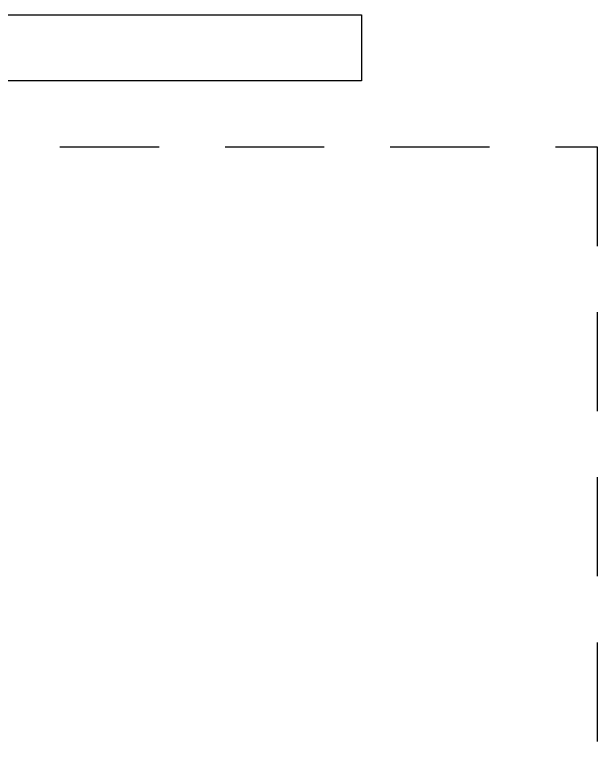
# Model space of a CAD drawing. Header units: metres. Extents: x -22 to 564, y 0 to 143.
# Drawn here: x 131.498 to 132.379, y 36.106 to 37.225 of the extents above; entities that cross this region are included whole.
import ezdxf
from ezdxf.enums import TextEntityAlignment as Align

# ---------------------------------------------------------------- set-up
doc = ezdxf.new("R2010")
doc.units = ezdxf.units.M
doc.linetypes.add('XREF 1N NEURO-ONCOLOGIA$0$HIDDE150', pattern=[0.24, 0.15, -0.09])
for name, color, linetype in [('XREF 1N NEURO-ONCOLOGIA$0$LAMPARAS 1', 112, 'Continuous'), ('XREF 1N NEURO-ONCOLOGIA$0$PLAFONES', 20, 'XREF 1N NEURO-ONCOLOGIA$0$HIDDE150'), ('XREF 1N NEURO-ONCOLOGIA$0$TEX-MOB', 4, 'Continuous')]:
    doc.layers.add(name, color=color, linetype=linetype)
doc.styles.add('XREF 1N NEURO-ONCOLOGIA$0$HANDLET', font='romans.shx')

# ---------------------------------------------------------------- blocks, each defined once
blk = doc.blocks.new('XREF 1N NEURO-ONCOLOGIA')
at = {"layer": 'XREF 1N NEURO-ONCOLOGIA$0$LAMPARAS 1'}
blk.add_lwpolyline([(3.6739, 12.9942), (3.7739, 12.9942), (3.7739, 12.3942), (3.6739, 12.3942)], close=True, dxfattribs=at)
at = {"layer": 'XREF 1N NEURO-ONCOLOGIA$0$PLAFONES'}
blk.add_lwpolyline([(0.9739, 13.3508), (3.5739, 13.3508), (3.5739, 12.0376), (0.9739, 12.0376)], close=True, dxfattribs=at)
at = {"layer": 'XREF 1N NEURO-ONCOLOGIA$0$TEX-MOB', "style": 'XREF 1N NEURO-ONCOLOGIA$0$HANDLET'}
for p in [(1.7, 4.5847, 0), (1.7073, 2.0138, 0)]:
    blk.add_attdef('234', text='', height=0.075, rotation=180, dxfattribs=at).set_placement(p, align=Align.MIDDLE_CENTER)

msp = doc.modelspace()

# ---------------------------------------------------------------- block references
at = {"rotation": 90}
msp.add_blockref('XREF 1N NEURO-ONCOLOGIA', (144.4169, 33.4511), dxfattribs=at)

doc.saveas('drawing.dxf')
